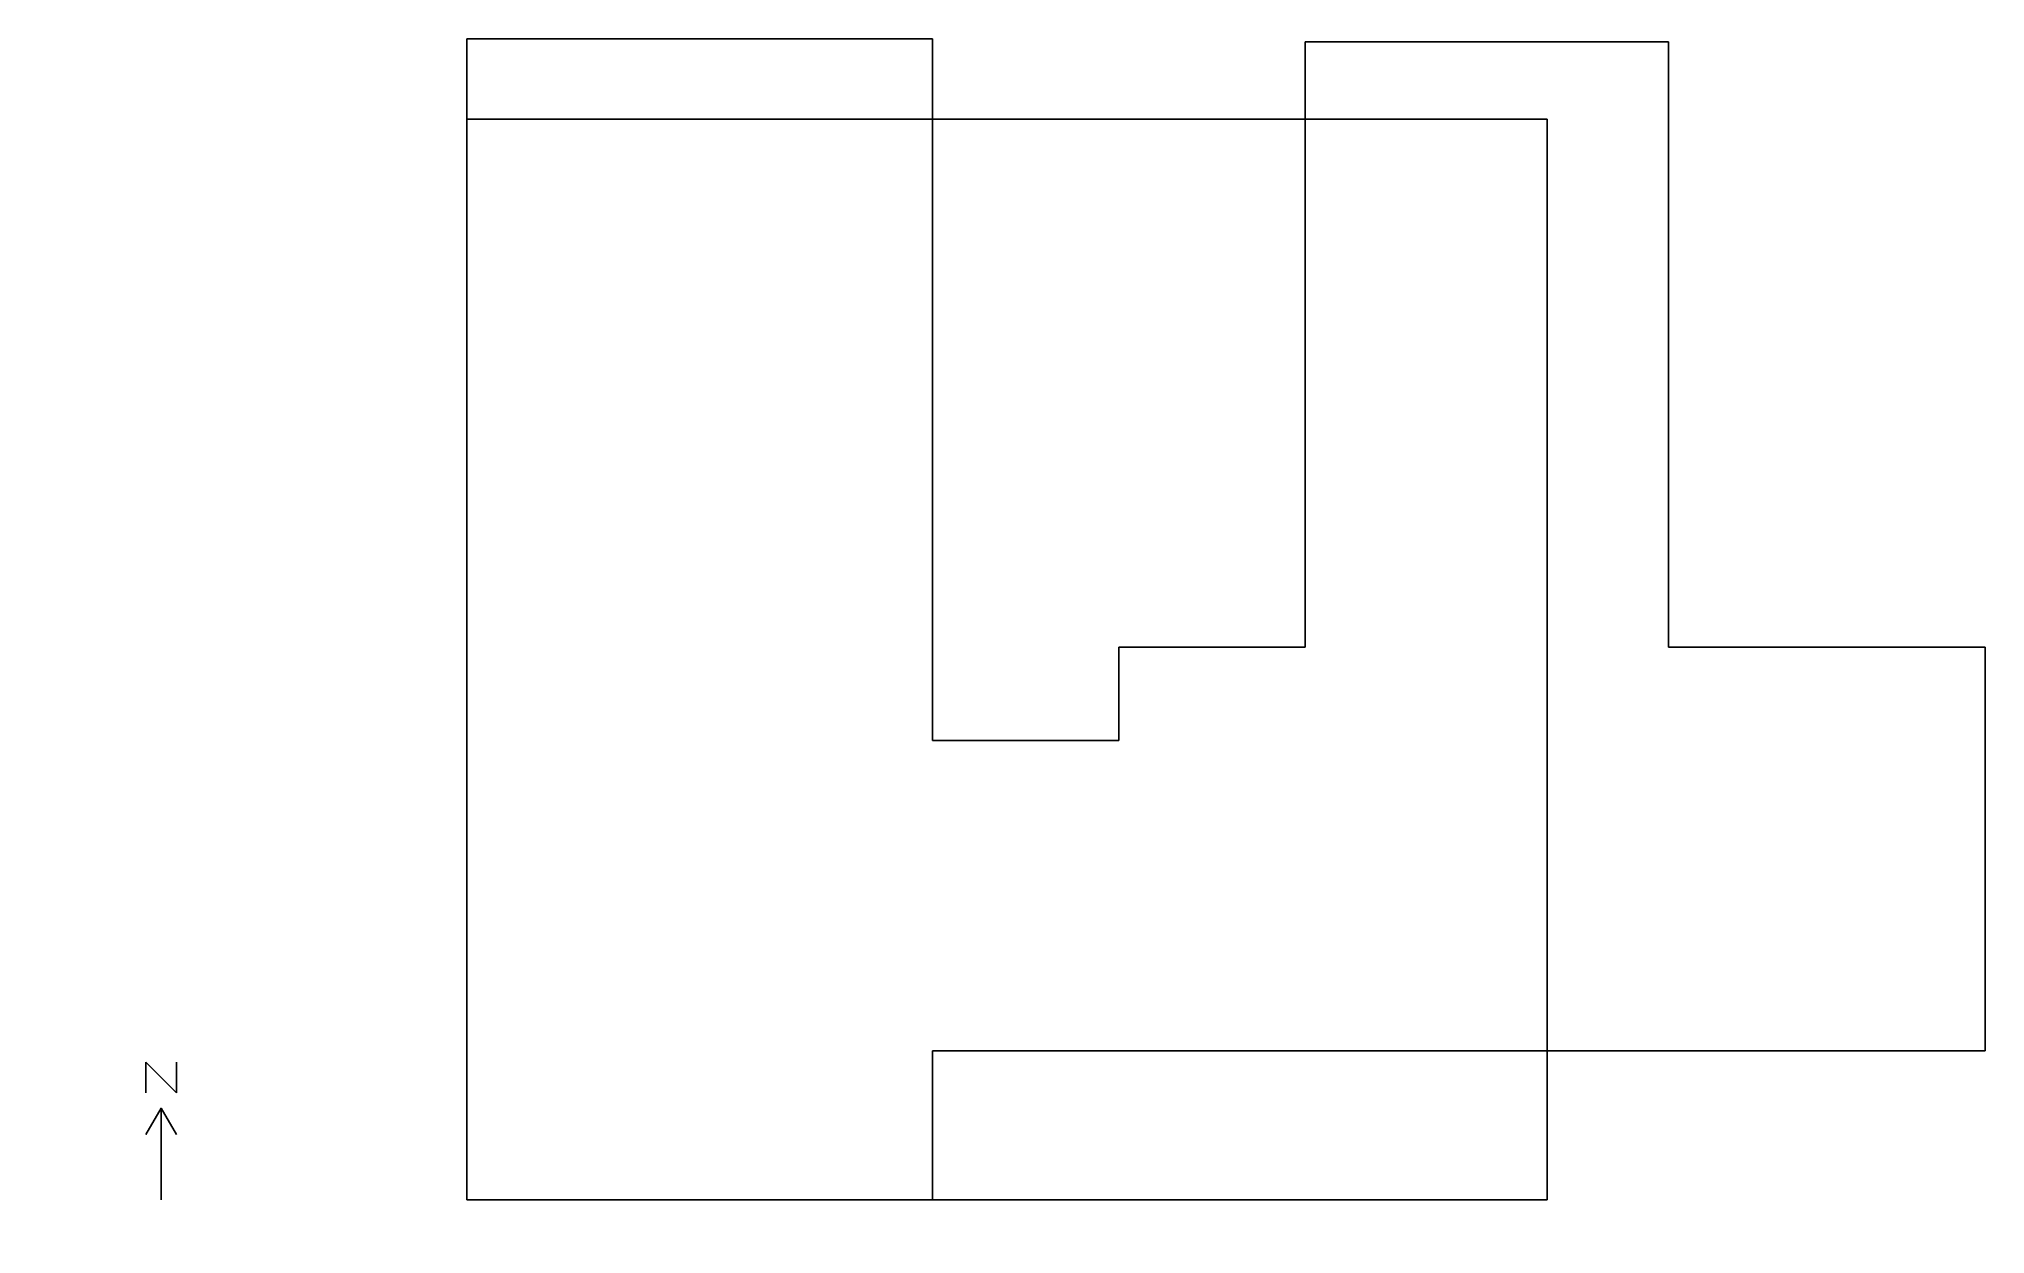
# Model space of a CAD drawing. Header units: metres. Extents: x -14 to 49.7, y -1.1 to 38.
import ezdxf

# ---------------------------------------------------------------- set-up
doc = ezdxf.new("R2010")
doc.units = ezdxf.units.M

msp = doc.modelspace()

# ---------------------------------------------------------------- linework, layer by layer
at = {"layer": '1', "color": 3}
for points in [[(-10.5, 4.5, 0.1), (-10.5, 4.5), (-10.5, 3.5), (-10.5, 3.5, 0.1)], [(-10.5, 4.5, 0.1), (-10.5, 4.5), (-9.5, 3.5), (-9.5, 3.5, 0.1)], [(-9.5, 4.5, 0.1), (-9.5, 4.5), (-9.5, 3.5), (-9.5, 3.5, 0.1)], [(-10, 3, 0.1), (-10, 3), (-10.5, 2.13397), (-10.5, 2.13397, 0.1)], [(-10, 3, 0.1), (-10, 3), (-10, 0), (-10, 0, 0.1)], [(-10, 3, 0.1), (-10, 3), (-9.5, 2.13397), (-9.5, 2.13397, 0.1)]]:
    msp.add_3dface(points, dxfattribs=at)
at = {"layer": 'FULL_BUILDING_-_1_ZONE', "color": 43}
for points in [[(15.24, 37.97808, 3.048), (15.24, 37.97808), (0, 37.97808), (0, 37.97808, 3.048)], [(0, 37.97808, 3.048), (0, 37.97808), (0, 0), (0, 0, 3.048)], [(15.24, 15.02664, 3.048), (15.24, 15.02664), (15.24, 37.97808), (15.24, 37.97808, 3.048)], [(39.3192, 37.88664, 3.048), (39.3192, 37.88664), (27.432, 37.88664), (27.432, 37.88664, 3.048)], [(27.432, 37.88664, 3.048), (27.432, 37.88664), (27.432, 18.07464), (27.432, 18.07464, 3.048)], [(39.3192, 18.07464, 3.048), (39.3192, 18.07464), (39.3192, 37.88664), (39.3192, 37.88664, 3.048)], [(27.432, 18.07464, 3.048), (27.432, 18.07464), (21.336, 18.07464), (21.336, 18.07464, 3.048)], [(21.336, 18.07464, 3.048), (21.336, 18.07464), (21.336, 15.02664), (21.336, 15.02664, 3.048)], [(49.6824, 18.07464, 3.048), (49.6824, 18.07464), (39.3192, 18.07464), (39.3192, 18.07464, 3.048)], [(49.6824, 4.8768, 3.048), (49.6824, 4.8768), (49.6824, 18.07464), (49.6824, 18.07464, 3.048)], [(21.336, 15.02664, 3.048), (21.336, 15.02664), (15.24, 15.02664), (15.24, 15.02664, 3.048)], [(15.24, 0, 3.048), (15.24, 0), (15.24, 4.8768), (15.24, 4.8768, 3.048)], [(15.24, 4.8768, 3.048), (15.24, 4.8768), (49.6824, 4.8768), (49.6824, 4.8768, 3.048)], [(0, 0, 3.048), (0, 0), (15.24, 0), (15.24, 0, 3.048)]]:
    msp.add_3dface(points, dxfattribs=at)
at = {"layer": 'FULL_BUILDING_-_1_ZONE', "color": 143}
for points in [[(0, 37.7952, 3.01752), (0, 37.7952, 0.03048), (0, 27.40152, 0.03048), (0, 27.40152, 3.01752)], [(15.05712, 37.97808, 3.01752), (15.05712, 37.97808, 0.57912), (11.85672, 37.97808, 0.57912), (11.85672, 37.97808, 3.01752)], [(27.432, 37.70376, 3.01752), (27.432, 37.70376, 0.03048), (27.432, 31.79064, 0.03048), (27.432, 31.79064, 3.01752)], [(39.13632, 37.88664, 3.01752), (39.13632, 37.88664, 0.64008), (36.7284, 37.88664, 0.64008), (36.7284, 37.88664, 3.01752)], [(39.3192, 18.25752, 3.01752), (39.3192, 18.25752, 0.51816), (39.3192, 22.46376, 0.51816), (39.3192, 22.46376, 3.01752)], [(15.24, 15.20952, 3.01752), (15.24, 15.20952, 0.03048), (15.24, 21.70176, 0.03048), (15.24, 21.70176, 3.01752)], [(27.24912, 18.07464, 2.95656), (27.24912, 18.07464, 0.54864), (25.2984, 18.07464, 0.54864), (25.2984, 18.07464, 2.95656)], [(49.49952, 18.07464, 3.01752), (49.49952, 18.07464, 0.09144), (46.90872, 18.07464, 0.09144), (46.90872, 18.07464, 3.01752)], [(21.15312, 15.02664, 2.95656), (21.15312, 15.02664, 0.82296), (19.41576, 15.02664, 0.82296), (19.41576, 15.02664, 2.95656)], [(49.6824, 5.05968, 3.01752), (49.6824, 5.05968, 0.12192), (49.6824, 8.32104, 0.12192), (49.6824, 8.32104, 3.01752)], [(15.42288, 4.8768, 3.01752), (15.42288, 4.8768, 0.03048), (26.70048, 4.8768, 0.03048), (26.70048, 4.8768, 3.01752)], [(15.24, 0.18288, 2.95656), (15.24, 0.18288, 0.762), (15.24, 1.95072, 0.762), (15.24, 1.95072, 2.95656)], [(1.70688, 0, 2.7432), (1.70688, 0, 0.67056), (4.4196, 0, 0.67056), (4.4196, 0, 2.7432)]]:
    msp.add_3dface(points, dxfattribs=at)
at = {"layer": 'FULL_BUILDING_-_1_ZONE', "color": 8}
msp.add_3dface([(35.3568, 0), (0, 0), (0, 35.3568), (35.3568, 35.3568)], dxfattribs=at)
at = {"layer": 'FULL_BUILDING_-_1_ZONE', "color": 15}
msp.add_3dface([(0, 35.3568, 3.048), (0, 0, 3.048), (35.3568, 0, 3.048), (35.3568, 35.3568, 3.048)], dxfattribs=at)

doc.saveas('drawing.dxf')
